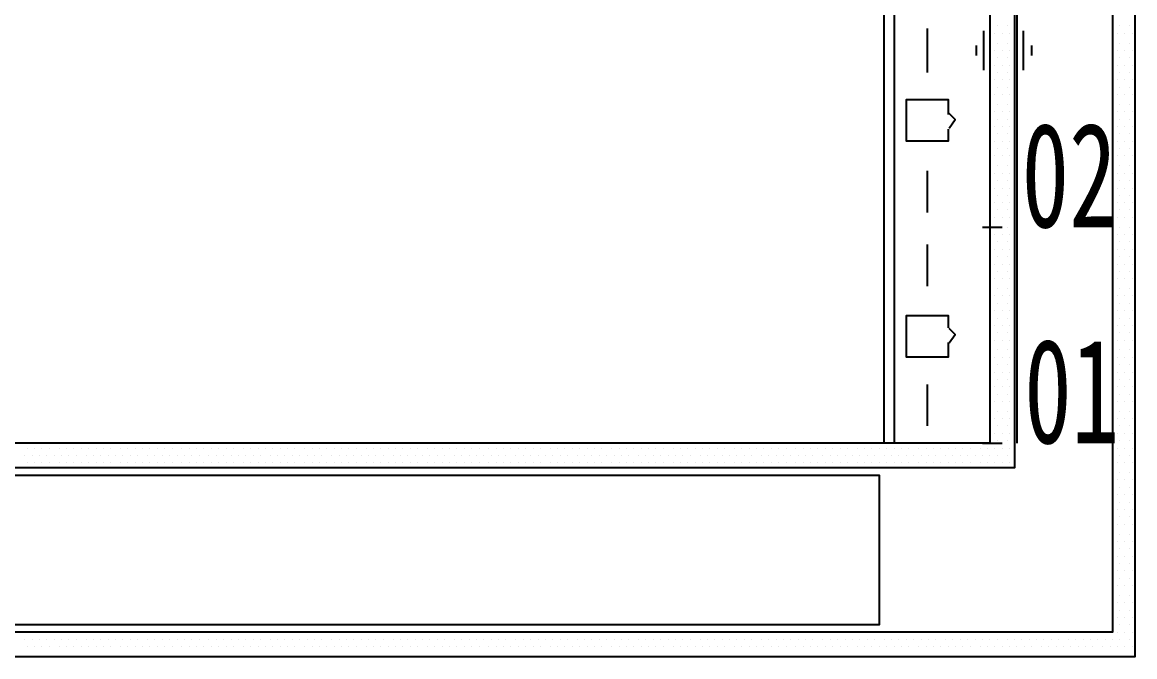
# Model space of a CAD drawing. Header units: metres. Extents: x 17 to 1264, y 17 to 859.
# Drawn here: x 485.7 to 550.9, y 84.2 to 121.5 of the extents above; entities that cross this region are included whole.
import ezdxf

# ---------------------------------------------------------------- set-up
doc = ezdxf.new("R2010")
doc.units = ezdxf.units.M
for name, color, linetype in [('LINES', 7, 'Continuous'), ('POLYLINES', 4, 'Continuous'), ('RECTS', 7, 'Continuous'), ('TEXTS', 3, 'Continuous')]:
    doc.layers.add(name, color=color, linetype=linetype)

msp = doc.modelspace()

# ---------------------------------------------------------------- linework, layer by layer
at = {"layer": 'LINES'}
for p, q in [((536.25, 96.77), (536.25, 692.06)), ((538.77, 121.1), (538.77, 118.51)), ((542.08, 120.96), (542.08, 118.66)), ((542.73, 120.82), (542.73, 120.82)), ((542.87, 121.25), (542.87, 121.25)), ((543.16, 120.82), (543.16, 120.82)), ((543.45, 121.25), (543.45, 121.25)), ((543.59, 120.82), (543.59, 120.82)), ((543.88, 121.25), (543.88, 121.25)), ((544.39, 120.96), (544.39, 118.66)), ((549.64, 121.25), (549.64, 121.25)), ((549.93, 120.82), (549.93, 120.82)), ((550.07, 121.25), (550.07, 121.25)), ((550.36, 120.82), (550.36, 120.82)), ((550.65, 121.25), (550.65, 121.25)), ((550.79, 120.82), (550.79, 120.82)), ((541.65, 120.1), (541.65, 119.52)), ((542.87, 120.24), (542.87, 120.24)), ((543.45, 120.24), (543.45, 120.24)), ((543.88, 120.24), (543.88, 120.24)), ((544.89, 120.1), (544.89, 119.52)), ((549.64, 120.24), (549.64, 120.24)), ((550.07, 120.24), (550.07, 120.24)), ((550.65, 120.24), (550.65, 120.24)), ((542.73, 119.81), (542.73, 119.81)), ((543.16, 119.81), (543.16, 119.81)), ((543.59, 119.81), (543.59, 119.81)), ((549.93, 119.81), (549.93, 119.81)), ((550.36, 119.81), (550.36, 119.81)), ((550.79, 119.81), (550.79, 119.81)), ((542.73, 118.94), (542.73, 118.94)), ((542.87, 119.38), (542.87, 119.38)), ((543.16, 118.94), (543.16, 118.94)), ((543.45, 119.38), (543.45, 119.38)), ((543.59, 118.94), (543.59, 118.94)), ((543.88, 119.38), (543.88, 119.38)), ((549.64, 119.38), (549.64, 119.38)), ((549.93, 118.94), (549.93, 118.94)), ((550.07, 119.38), (550.07, 119.38)), ((550.36, 118.94), (550.36, 118.94)), ((550.65, 119.38), (550.65, 119.38)), ((550.79, 118.94), (550.79, 118.94)), ((542.73, 118.08), (542.73, 118.08)), ((542.87, 118.51), (542.87, 118.51)), ((543.16, 118.08), (543.16, 118.08)), ((543.45, 118.51), (543.45, 118.51)), ((543.59, 118.08), (543.59, 118.08)), ((543.88, 118.51), (543.88, 118.51)), ((549.64, 118.51), (549.64, 118.51)), ((549.93, 118.08), (549.93, 118.08)), ((550.07, 118.51), (550.07, 118.51)), ((550.36, 118.08), (550.36, 118.08)), ((550.65, 118.51), (550.65, 118.51)), ((550.79, 118.08), (550.79, 118.08)), ((542.87, 117.65), (542.87, 117.65)), ((543.45, 117.65), (543.45, 117.65)), ((543.88, 117.65), (543.88, 117.65)), ((549.64, 117.65), (549.64, 117.65)), ((550.07, 117.65), (550.07, 117.65)), ((550.65, 117.65), (550.65, 117.65)), ((542.73, 117.22), (542.73, 117.22)), ((543.16, 117.22), (543.16, 117.22)), ((543.59, 117.22), (543.59, 117.22)), ((549.93, 117.22), (549.93, 117.22)), ((550.36, 117.22), (550.36, 117.22)), ((550.79, 117.22), (550.79, 117.22)), ((542.73, 116.21), (542.73, 116.21)), ((542.87, 116.64), (542.87, 116.64)), ((543.16, 116.21), (543.16, 116.21)), ((543.45, 116.64), (543.45, 116.64)), ((543.59, 116.21), (543.59, 116.21)), ((543.88, 116.64), (543.88, 116.64)), ((549.64, 116.64), (549.64, 116.64)), ((549.93, 116.21), (549.93, 116.21)), ((550.07, 116.64), (550.07, 116.64)), ((550.36, 116.21), (550.36, 116.21)), ((550.65, 116.64), (550.65, 116.64)), ((550.79, 116.21), (550.79, 116.21)), ((542.87, 115.78), (542.87, 115.78)), ((543.45, 115.78), (543.45, 115.78)), ((543.88, 115.78), (543.88, 115.78)), ((549.64, 115.78), (549.64, 115.78)), ((550.07, 115.78), (550.07, 115.78)), ((550.65, 115.78), (550.65, 115.78)), ((542.73, 115.34), (542.73, 115.34)), ((542.87, 114.91), (542.87, 114.91)), ((543.16, 115.34), (543.16, 115.34)), ((543.45, 114.91), (543.45, 114.91)), ((543.59, 115.34), (543.59, 115.34)), ((543.88, 114.91), (543.88, 114.91)), ((549.64, 114.91), (549.64, 114.91)), ((549.93, 115.34), (549.93, 115.34)), ((550.07, 114.91), (550.07, 114.91)), ((550.36, 115.34), (550.36, 115.34)), ((550.65, 114.91), (550.65, 114.91)), ((550.79, 115.34), (550.79, 115.34)), ((542.73, 114.48), (542.73, 114.48)), ((543.16, 114.48), (543.16, 114.48)), ((543.59, 114.48), (543.59, 114.48)), ((549.93, 114.48), (549.93, 114.48)), ((550.36, 114.48), (550.36, 114.48)), ((550.79, 114.48), (550.79, 114.48)), ((542.73, 113.62), (542.73, 113.62)), ((542.87, 114.05), (542.87, 114.05)), ((543.16, 113.62), (543.16, 113.62)), ((543.45, 114.05), (543.45, 114.05)), ((543.59, 113.62), (543.59, 113.62)), ((543.88, 114.05), (543.88, 114.05)), ((549.64, 114.05), (549.64, 114.05)), ((549.93, 113.62), (549.93, 113.62)), ((550.07, 114.05), (550.07, 114.05)), ((550.36, 113.62), (550.36, 113.62)), ((550.65, 114.05), (550.65, 114.05)), ((550.79, 113.62), (550.79, 113.62)), ((542.87, 113.04), (542.87, 113.04)), ((543.45, 113.04), (543.45, 113.04)), ((543.88, 113.04), (543.88, 113.04)), ((549.64, 113.04), (549.64, 113.04)), ((550.07, 113.04), (550.07, 113.04)), ((550.65, 113.04), (550.65, 113.04)), ((538.77, 112.75), (538.77, 110.3)), ((542.73, 112.61), (542.73, 112.61)), ((543.16, 112.61), (543.16, 112.61)), ((543.59, 112.61), (543.59, 112.61)), ((549.93, 112.61), (549.93, 112.61)), ((550.36, 112.61), (550.36, 112.61)), ((550.79, 112.61), (550.79, 112.61)), ((542.73, 111.74), (542.73, 111.74)), ((542.87, 112.18), (542.87, 112.18)), ((543.16, 111.74), (543.16, 111.74)), ((543.45, 112.18), (543.45, 112.18)), ((543.59, 111.74), (543.59, 111.74)), ((543.88, 112.18), (543.88, 112.18)), ((549.64, 112.18), (549.64, 112.18)), ((549.93, 111.74), (549.93, 111.74)), ((550.07, 112.18), (550.07, 112.18)), ((550.36, 111.74), (550.36, 111.74)), ((550.65, 112.18), (550.65, 112.18)), ((550.79, 111.74), (550.79, 111.74)), ((542.87, 111.31), (542.87, 111.31)), ((543.45, 111.31), (543.45, 111.31)), ((543.88, 111.31), (543.88, 111.31)), ((549.64, 111.31), (549.64, 111.31)), ((550.07, 111.31), (550.07, 111.31)), ((550.65, 111.31), (550.65, 111.31)), ((542.73, 110.88), (542.73, 110.88)), ((542.87, 110.45), (542.87, 110.45)), ((543.16, 110.88), (543.16, 110.88)), ((543.45, 110.45), (543.45, 110.45)), ((543.59, 110.88), (543.59, 110.88)), ((543.88, 110.45), (543.88, 110.45)), ((549.64, 110.45), (549.64, 110.45)), ((549.93, 110.88), (549.93, 110.88)), ((550.07, 110.45), (550.07, 110.45)), ((550.36, 110.88), (550.36, 110.88)), ((550.65, 110.45), (550.65, 110.45)), ((550.79, 110.88), (550.79, 110.88)), ((542.73, 110.02), (542.73, 110.02)), ((543.16, 110.02), (543.16, 110.02)), ((543.59, 110.02), (543.59, 110.02)), ((549.93, 110.02), (549.93, 110.02)), ((550.36, 110.02), (550.36, 110.02)), ((550.79, 110.02), (550.79, 110.02)), ((542.01, 109.44), (543.16, 109.44)), ((542.73, 109.01), (542.73, 109.01)), ((542.87, 109.44), (542.87, 109.44)), ((543.16, 109.01), (543.16, 109.01)), ((543.45, 109.44), (543.45, 109.44)), ((543.59, 109.01), (543.59, 109.01)), ((543.88, 109.44), (543.88, 109.44)), ((549.64, 109.44), (549.64, 109.44)), ((549.93, 109.01), (549.93, 109.01)), ((550.07, 109.44), (550.07, 109.44)), ((550.36, 109.01), (550.36, 109.01)), ((550.65, 109.44), (550.65, 109.44)), ((550.79, 109.01), (550.79, 109.01)), ((538.77, 108.43), (538.77, 105.98)), ((542.87, 108.58), (542.87, 108.58)), ((543.45, 108.58), (543.45, 108.58)), ((543.88, 108.58), (543.88, 108.58)), ((549.64, 108.58), (549.64, 108.58)), ((550.07, 108.58), (550.07, 108.58)), ((550.65, 108.58), (550.65, 108.58)), ((542.73, 108.14), (542.73, 108.14)), ((542.87, 107.71), (542.87, 107.71)), ((543.16, 108.14), (543.16, 108.14)), ((543.45, 107.71), (543.45, 107.71)), ((543.59, 108.14), (543.59, 108.14)), ((543.88, 107.71), (543.88, 107.71)), ((549.64, 107.71), (549.64, 107.71)), ((549.93, 108.14), (549.93, 108.14)), ((550.07, 107.71), (550.07, 107.71)), ((550.36, 108.14), (550.36, 108.14)), ((550.65, 107.71), (550.65, 107.71)), ((550.79, 108.14), (550.79, 108.14)), ((542.73, 107.28), (542.73, 107.28)), ((543.16, 107.28), (543.16, 107.28)), ((543.59, 107.28), (543.59, 107.28)), ((549.93, 107.28), (549.93, 107.28)), ((550.36, 107.28), (550.36, 107.28)), ((550.79, 107.28), (550.79, 107.28)), ((542.73, 106.42), (542.73, 106.42)), ((542.87, 106.85), (542.87, 106.85)), ((543.16, 106.42), (543.16, 106.42)), ((543.45, 106.85), (543.45, 106.85)), ((543.59, 106.42), (543.59, 106.42)), ((543.88, 106.85), (543.88, 106.85)), ((549.64, 106.85), (549.64, 106.85)), ((549.93, 106.42), (549.93, 106.42)), ((550.07, 106.85), (550.07, 106.85)), ((550.36, 106.42), (550.36, 106.42)), ((550.65, 106.85), (550.65, 106.85)), ((550.79, 106.42), (550.79, 106.42)), ((542.87, 105.84), (542.87, 105.84)), ((543.45, 105.84), (543.45, 105.84)), ((543.88, 105.84), (543.88, 105.84)), ((549.64, 105.84), (549.64, 105.84)), ((550.07, 105.84), (550.07, 105.84)), ((550.65, 105.84), (550.65, 105.84)), ((542.73, 105.41), (542.73, 105.41)), ((543.16, 105.41), (543.16, 105.41)), ((543.59, 105.41), (543.59, 105.41)), ((549.93, 105.41), (549.93, 105.41)), ((550.36, 105.41), (550.36, 105.41)), ((550.79, 105.41), (550.79, 105.41)), ((542.73, 104.54), (542.73, 104.54)), ((542.87, 104.98), (542.87, 104.98)), ((543.16, 104.54), (543.16, 104.54)), ((543.45, 104.98), (543.45, 104.98)), ((543.59, 104.54), (543.59, 104.54)), ((543.88, 104.98), (543.88, 104.98)), ((549.64, 104.98), (549.64, 104.98)), ((549.93, 104.54), (549.93, 104.54)), ((550.07, 104.98), (550.07, 104.98)), ((550.36, 104.54), (550.36, 104.54)), ((550.65, 104.98), (550.65, 104.98)), ((550.79, 104.54), (550.79, 104.54)), ((542.87, 104.11), (542.87, 104.11)), ((543.45, 104.11), (543.45, 104.11)), ((543.88, 104.11), (543.88, 104.11)), ((549.64, 104.11), (549.64, 104.11)), ((550.07, 104.11), (550.07, 104.11)), ((550.65, 104.11), (550.65, 104.11)), ((542.73, 103.68), (542.73, 103.68)), ((542.87, 103.25), (542.87, 103.25)), ((543.16, 103.68), (543.16, 103.68)), ((543.45, 103.25), (543.45, 103.25)), ((543.59, 103.68), (543.59, 103.68)), ((543.88, 103.25), (543.88, 103.25)), ((549.64, 103.25), (549.64, 103.25)), ((549.93, 103.68), (549.93, 103.68)), ((550.07, 103.25), (550.07, 103.25)), ((550.36, 103.68), (550.36, 103.68)), ((550.65, 103.25), (550.65, 103.25)), ((550.79, 103.68), (550.79, 103.68)), ((542.73, 102.82), (542.73, 102.82)), ((543.16, 102.82), (543.16, 102.82)), ((543.59, 102.82), (543.59, 102.82)), ((549.93, 102.82), (549.93, 102.82)), ((550.36, 102.82), (550.36, 102.82)), ((550.79, 102.82), (550.79, 102.82)), ((542.73, 101.81), (542.73, 101.81)), ((542.87, 102.24), (542.87, 102.24)), ((543.16, 101.81), (543.16, 101.81)), ((543.45, 102.24), (543.45, 102.24)), ((543.59, 101.81), (543.59, 101.81)), ((543.88, 102.24), (543.88, 102.24)), ((549.64, 102.24), (549.64, 102.24)), ((549.93, 101.81), (549.93, 101.81)), ((550.07, 102.24), (550.07, 102.24)), ((550.36, 101.81), (550.36, 101.81)), ((550.65, 102.24), (550.65, 102.24)), ((550.79, 101.81), (550.79, 101.81)), ((542.87, 101.38), (542.87, 101.38)), ((543.45, 101.38), (543.45, 101.38)), ((543.88, 101.38), (543.88, 101.38)), ((549.64, 101.38), (549.64, 101.38)), ((550.07, 101.38), (550.07, 101.38)), ((550.65, 101.38), (550.65, 101.38)), ((542.73, 100.94), (542.73, 100.94)), ((542.87, 100.51), (542.87, 100.51)), ((543.16, 100.94), (543.16, 100.94)), ((543.45, 100.51), (543.45, 100.51)), ((543.59, 100.94), (543.59, 100.94)), ((543.88, 100.51), (543.88, 100.51)), ((549.64, 100.51), (549.64, 100.51)), ((549.93, 100.94), (549.93, 100.94)), ((550.07, 100.51), (550.07, 100.51)), ((550.36, 100.94), (550.36, 100.94)), ((550.65, 100.51), (550.65, 100.51)), ((550.79, 100.94), (550.79, 100.94)), ((538.77, 100.22), (538.77, 97.78)), ((542.73, 100.08), (542.73, 100.08)), ((543.16, 100.08), (543.16, 100.08)), ((543.59, 100.08), (543.59, 100.08)), ((549.93, 100.08), (549.93, 100.08)), ((550.36, 100.08), (550.36, 100.08)), ((550.79, 100.08), (550.79, 100.08)), ((542.73, 99.22), (542.73, 99.22)), ((542.87, 99.65), (542.87, 99.65)), ((543.16, 99.22), (543.16, 99.22)), ((543.45, 99.65), (543.45, 99.65)), ((543.59, 99.22), (543.59, 99.22)), ((543.88, 99.65), (543.88, 99.65)), ((549.64, 99.65), (549.64, 99.65)), ((549.93, 99.22), (549.93, 99.22)), ((550.07, 99.65), (550.07, 99.65)), ((550.36, 99.22), (550.36, 99.22)), ((550.65, 99.65), (550.65, 99.65)), ((550.79, 99.22), (550.79, 99.22)), ((542.87, 98.64), (542.87, 98.64)), ((543.45, 98.64), (543.45, 98.64)), ((543.88, 98.64), (543.88, 98.64)), ((549.64, 98.64), (549.64, 98.64)), ((550.07, 98.64), (550.07, 98.64)), ((550.65, 98.64), (550.65, 98.64)), ((542.73, 98.21), (542.73, 98.21)), ((543.16, 98.21), (543.16, 98.21)), ((543.59, 98.21), (543.59, 98.21)), ((549.93, 98.21), (549.93, 98.21)), ((550.36, 98.21), (550.36, 98.21)), ((550.79, 98.21), (550.79, 98.21)), ((542.73, 97.34), (542.73, 97.34)), ((542.87, 97.78), (542.87, 97.78)), ((543.16, 97.34), (543.16, 97.34)), ((543.45, 97.78), (543.45, 97.78)), ((543.59, 97.34), (543.59, 97.34)), ((543.88, 97.78), (543.88, 97.78)), ((549.64, 97.78), (549.64, 97.78)), ((549.93, 97.34), (549.93, 97.34)), ((550.07, 97.78), (550.07, 97.78)), ((550.36, 97.34), (550.36, 97.34)), ((550.65, 97.78), (550.65, 97.78)), ((550.79, 97.34), (550.79, 97.34)), ((542.01, 96.77), (543.16, 96.77)), ((542.87, 96.91), (542.87, 96.91)), ((543.45, 96.91), (543.45, 96.91)), ((543.88, 96.91), (543.88, 96.91)), ((549.64, 96.91), (549.64, 96.91)), ((550.07, 96.91), (550.07, 96.91)), ((550.65, 96.91), (550.65, 96.91)), ((485.85, 96.05), (485.85, 96.05)), ((485.99, 96.48), (485.99, 96.48)), ((486.28, 96.05), (486.28, 96.05)), ((486.43, 96.48), (486.43, 96.48)), ((486.71, 96.05), (486.71, 96.05)), ((486.86, 96.48), (486.86, 96.48)), ((487.15, 96.05), (487.15, 96.05)), ((487.29, 96.48), (487.29, 96.48)), ((487.58, 96.05), (487.58, 96.05)), ((487.87, 96.48), (487.87, 96.48)), ((488.01, 96.05), (488.01, 96.05)), ((488.3, 96.48), (488.3, 96.48)), ((488.44, 96.05), (488.44, 96.05)), ((488.73, 96.48), (488.73, 96.48)), ((488.87, 96.05), (488.87, 96.05)), ((489.16, 96.48), (489.16, 96.48)), ((489.45, 96.05), (489.45, 96.05)), ((489.59, 96.48), (489.59, 96.48)), ((489.88, 96.05), (489.88, 96.05)), ((490.03, 96.48), (490.03, 96.48)), ((490.31, 96.05), (490.31, 96.05)), ((490.46, 96.48), (490.46, 96.48)), ((490.75, 96.05), (490.75, 96.05)), ((490.89, 96.48), (490.89, 96.48)), ((491.18, 96.05), (491.18, 96.05)), ((491.47, 96.48), (491.47, 96.48)), ((491.61, 96.05), (491.61, 96.05)), ((491.9, 96.48), (491.9, 96.48)), ((492.04, 96.05), (492.04, 96.05)), ((492.33, 96.48), (492.33, 96.48)), ((492.47, 96.05), (492.47, 96.05)), ((492.76, 96.48), (492.76, 96.48)), ((493.05, 96.05), (493.05, 96.05)), ((493.19, 96.48), (493.19, 96.48)), ((493.48, 96.05), (493.48, 96.05)), ((493.63, 96.48), (493.63, 96.48)), ((493.91, 96.05), (493.91, 96.05)), ((494.06, 96.48), (494.06, 96.48)), ((494.35, 96.05), (494.35, 96.05)), ((494.49, 96.48), (494.49, 96.48)), ((494.78, 96.05), (494.78, 96.05)), ((495.07, 96.48), (495.07, 96.48)), ((495.21, 96.05), (495.21, 96.05)), ((495.5, 96.48), (495.5, 96.48)), ((495.64, 96.05), (495.64, 96.05)), ((495.93, 96.48), (495.93, 96.48)), ((496.07, 96.05), (496.07, 96.05)), ((496.36, 96.48), (496.36, 96.48)), ((496.65, 96.05), (496.65, 96.05)), ((496.79, 96.48), (496.79, 96.48)), ((497.08, 96.05), (497.08, 96.05)), ((497.23, 96.48), (497.23, 96.48)), ((497.51, 96.05), (497.51, 96.05)), ((497.66, 96.48), (497.66, 96.48)), ((497.95, 96.05), (497.95, 96.05)), ((498.09, 96.48), (498.09, 96.48)), ((498.38, 96.05), (498.38, 96.05)), ((498.67, 96.48), (498.67, 96.48)), ((498.81, 96.05), (498.81, 96.05)), ((499.1, 96.48), (499.1, 96.48)), ((499.24, 96.05), (499.24, 96.05)), ((499.53, 96.48), (499.53, 96.48)), ((499.67, 96.05), (499.67, 96.05)), ((499.96, 96.48), (499.96, 96.48)), ((500.25, 96.05), (500.25, 96.05)), ((500.39, 96.48), (500.39, 96.48)), ((500.68, 96.05), (500.68, 96.05)), ((500.83, 96.48), (500.83, 96.48)), ((501.11, 96.05), (501.11, 96.05)), ((501.26, 96.48), (501.26, 96.48)), ((501.55, 96.05), (501.55, 96.05)), ((501.69, 96.48), (501.69, 96.48)), ((501.98, 96.05), (501.98, 96.05)), ((502.27, 96.48), (502.27, 96.48)), ((502.41, 96.05), (502.41, 96.05)), ((502.7, 96.48), (502.7, 96.48)), ((502.84, 96.05), (502.84, 96.05)), ((503.13, 96.48), (503.13, 96.48)), ((503.27, 96.05), (503.27, 96.05)), ((503.56, 96.48), (503.56, 96.48)), ((503.85, 96.05), (503.85, 96.05)), ((503.99, 96.48), (503.99, 96.48)), ((504.28, 96.05), (504.28, 96.05)), ((504.43, 96.48), (504.43, 96.48)), ((504.71, 96.05), (504.71, 96.05)), ((504.86, 96.48), (504.86, 96.48)), ((505.15, 96.05), (505.15, 96.05)), ((505.29, 96.48), (505.29, 96.48)), ((505.58, 96.05), (505.58, 96.05)), ((505.87, 96.48), (505.87, 96.48)), ((506.01, 96.05), (506.01, 96.05)), ((506.3, 96.48), (506.3, 96.48)), ((506.44, 96.05), (506.44, 96.05)), ((506.73, 96.48), (506.73, 96.48)), ((506.87, 96.05), (506.87, 96.05)), ((507.16, 96.48), (507.16, 96.48)), ((507.45, 96.05), (507.45, 96.05)), ((507.59, 96.48), (507.59, 96.48)), ((507.88, 96.05), (507.88, 96.05)), ((508.03, 96.48), (508.03, 96.48)), ((508.31, 96.05), (508.31, 96.05)), ((508.46, 96.48), (508.46, 96.48)), ((508.75, 96.05), (508.75, 96.05)), ((508.89, 96.48), (508.89, 96.48)), ((509.18, 96.05), (509.18, 96.05)), ((509.47, 96.48), (509.47, 96.48)), ((509.61, 96.05), (509.61, 96.05)), ((509.9, 96.48), (509.9, 96.48)), ((510.04, 96.05), (510.04, 96.05)), ((510.33, 96.48), (510.33, 96.48)), ((510.47, 96.05), (510.47, 96.05)), ((510.76, 96.48), (510.76, 96.48)), ((511.05, 96.05), (511.05, 96.05)), ((511.19, 96.48), (511.19, 96.48)), ((511.48, 96.05), (511.48, 96.05)), ((511.63, 96.48), (511.63, 96.48)), ((511.91, 96.05), (511.91, 96.05)), ((512.06, 96.48), (512.06, 96.48)), ((512.35, 96.05), (512.35, 96.05)), ((512.49, 96.48), (512.49, 96.48)), ((512.78, 96.05), (512.78, 96.05)), ((513.07, 96.48), (513.07, 96.48)), ((513.21, 96.05), (513.21, 96.05)), ((513.5, 96.48), (513.5, 96.48)), ((513.64, 96.05), (513.64, 96.05)), ((513.93, 96.48), (513.93, 96.48)), ((514.07, 96.05), (514.07, 96.05)), ((514.36, 96.48), (514.36, 96.48)), ((514.65, 96.05), (514.65, 96.05)), ((514.79, 96.48), (514.79, 96.48)), ((515.08, 96.05), (515.08, 96.05)), ((515.23, 96.48), (515.23, 96.48)), ((515.51, 96.05), (515.51, 96.05)), ((515.66, 96.48), (515.66, 96.48)), ((515.95, 96.05), (515.95, 96.05)), ((516.09, 96.48), (516.09, 96.48)), ((516.38, 96.05), (516.38, 96.05)), ((516.67, 96.48), (516.67, 96.48)), ((516.81, 96.05), (516.81, 96.05)), ((517.1, 96.48), (517.1, 96.48)), ((517.24, 96.05), (517.24, 96.05)), ((517.53, 96.48), (517.53, 96.48)), ((517.67, 96.05), (517.67, 96.05)), ((517.96, 96.48), (517.96, 96.48)), ((518.25, 96.05), (518.25, 96.05)), ((518.39, 96.48), (518.39, 96.48)), ((518.68, 96.05), (518.68, 96.05)), ((518.83, 96.48), (518.83, 96.48)), ((519.11, 96.05), (519.11, 96.05)), ((519.26, 96.48), (519.26, 96.48)), ((519.55, 96.05), (519.55, 96.05)), ((519.69, 96.48), (519.69, 96.48)), ((519.98, 96.05), (519.98, 96.05)), ((520.27, 96.48), (520.27, 96.48)), ((520.41, 96.05), (520.41, 96.05)), ((520.7, 96.48), (520.7, 96.48)), ((520.84, 96.05), (520.84, 96.05)), ((521.13, 96.48), (521.13, 96.48)), ((521.27, 96.05), (521.27, 96.05)), ((521.56, 96.48), (521.56, 96.48)), ((521.85, 96.05), (521.85, 96.05)), ((521.99, 96.48), (521.99, 96.48)), ((522.28, 96.05), (522.28, 96.05)), ((522.43, 96.48), (522.43, 96.48)), ((522.71, 96.05), (522.71, 96.05)), ((522.86, 96.48), (522.86, 96.48)), ((523.15, 96.05), (523.15, 96.05)), ((523.29, 96.48), (523.29, 96.48)), ((523.58, 96.05), (523.58, 96.05)), ((523.87, 96.48), (523.87, 96.48)), ((524.01, 96.05), (524.01, 96.05)), ((524.3, 96.48), (524.3, 96.48)), ((524.44, 96.05), (524.44, 96.05)), ((524.73, 96.48), (524.73, 96.48)), ((524.87, 96.05), (524.87, 96.05)), ((525.16, 96.48), (525.16, 96.48)), ((525.45, 96.05), (525.45, 96.05)), ((525.59, 96.48), (525.59, 96.48)), ((525.88, 96.05), (525.88, 96.05)), ((526.03, 96.48), (526.03, 96.48)), ((526.31, 96.05), (526.31, 96.05)), ((526.46, 96.48), (526.46, 96.48)), ((526.75, 96.05), (526.75, 96.05)), ((526.89, 96.48), (526.89, 96.48)), ((527.18, 96.05), (527.18, 96.05)), ((527.47, 96.48), (527.47, 96.48)), ((527.61, 96.05), (527.61, 96.05)), ((527.9, 96.48), (527.9, 96.48)), ((528.04, 96.05), (528.04, 96.05)), ((528.33, 96.48), (528.33, 96.48)), ((528.47, 96.05), (528.47, 96.05)), ((528.76, 96.48), (528.76, 96.48)), ((529.05, 96.05), (529.05, 96.05)), ((529.19, 96.48), (529.19, 96.48)), ((529.48, 96.05), (529.48, 96.05)), ((529.63, 96.48), (529.63, 96.48)), ((529.91, 96.05), (529.91, 96.05)), ((530.06, 96.48), (530.06, 96.48)), ((530.35, 96.05), (530.35, 96.05)), ((530.49, 96.48), (530.49, 96.48)), ((530.78, 96.05), (530.78, 96.05)), ((531.07, 96.48), (531.07, 96.48)), ((531.21, 96.05), (531.21, 96.05)), ((531.5, 96.48), (531.5, 96.48)), ((531.64, 96.05), (531.64, 96.05)), ((531.93, 96.48), (531.93, 96.48)), ((532.07, 96.05), (532.07, 96.05)), ((532.36, 96.48), (532.36, 96.48)), ((532.65, 96.05), (532.65, 96.05)), ((532.79, 96.48), (532.79, 96.48)), ((533.08, 96.05), (533.08, 96.05)), ((533.23, 96.48), (533.23, 96.48)), ((533.51, 96.05), (533.51, 96.05)), ((533.66, 96.48), (533.66, 96.48)), ((533.95, 96.05), (533.95, 96.05)), ((534.09, 96.48), (534.09, 96.48)), ((534.38, 96.05), (534.38, 96.05)), ((534.67, 96.48), (534.67, 96.48)), ((534.81, 96.05), (534.81, 96.05)), ((535.1, 96.48), (535.1, 96.48)), ((535.24, 96.05), (535.24, 96.05)), ((535.53, 96.48), (535.53, 96.48)), ((535.67, 96.05), (535.67, 96.05)), ((535.96, 96.48), (535.96, 96.48)), ((536.25, 96.05), (536.25, 96.05)), ((536.39, 96.48), (536.39, 96.48)), ((536.68, 96.05), (536.68, 96.05)), ((536.83, 96.48), (536.83, 96.48)), ((537.11, 96.05), (537.11, 96.05)), ((537.26, 96.48), (537.26, 96.48)), ((537.55, 96.05), (537.55, 96.05)), ((537.69, 96.48), (537.69, 96.48)), ((537.98, 96.05), (537.98, 96.05)), ((538.27, 96.48), (538.27, 96.48)), ((538.41, 96.05), (538.41, 96.05)), ((538.7, 96.48), (538.7, 96.48)), ((538.84, 96.05), (538.84, 96.05)), ((539.13, 96.48), (539.13, 96.48)), ((539.27, 96.05), (539.27, 96.05)), ((539.56, 96.48), (539.56, 96.48)), ((539.85, 96.05), (539.85, 96.05)), ((539.99, 96.48), (539.99, 96.48)), ((540.28, 96.05), (540.28, 96.05)), ((540.43, 96.48), (540.43, 96.48)), ((540.71, 96.05), (540.71, 96.05)), ((540.86, 96.48), (540.86, 96.48)), ((541.15, 96.05), (541.15, 96.05)), ((541.29, 96.48), (541.29, 96.48)), ((541.58, 96.05), (541.58, 96.05)), ((541.87, 96.48), (541.87, 96.48)), ((542.01, 96.05), (542.01, 96.05)), ((542.3, 96.48), (542.3, 96.48)), ((542.44, 96.05), (542.44, 96.05)), ((542.73, 96.48), (542.73, 96.48)), ((542.87, 96.05), (542.87, 96.05)), ((543.16, 96.48), (543.16, 96.48)), ((543.45, 96.05), (543.45, 96.05)), ((543.59, 96.48), (543.59, 96.48)), ((543.88, 96.05), (543.88, 96.05)), ((549.64, 96.05), (549.64, 96.05)), ((549.93, 96.48), (549.93, 96.48)), ((550.07, 96.05), (550.07, 96.05)), ((550.36, 96.48), (550.36, 96.48)), ((550.65, 96.05), (550.65, 96.05)), ((550.79, 96.48), (550.79, 96.48)), ((485.99, 95.62), (485.99, 95.62)), ((486.43, 95.62), (486.43, 95.62)), ((486.86, 95.62), (486.86, 95.62)), ((487.29, 95.62), (487.29, 95.62)), ((487.87, 95.62), (487.87, 95.62)), ((488.3, 95.62), (488.3, 95.62)), ((488.73, 95.62), (488.73, 95.62)), ((489.16, 95.62), (489.16, 95.62)), ((489.59, 95.62), (489.59, 95.62)), ((490.03, 95.62), (490.03, 95.62)), ((490.46, 95.62), (490.46, 95.62)), ((490.89, 95.62), (490.89, 95.62)), ((491.47, 95.62), (491.47, 95.62)), ((491.9, 95.62), (491.9, 95.62)), ((492.33, 95.62), (492.33, 95.62)), ((492.76, 95.62), (492.76, 95.62)), ((493.19, 95.62), (493.19, 95.62)), ((493.63, 95.62), (493.63, 95.62)), ((494.06, 95.62), (494.06, 95.62)), ((494.49, 95.62), (494.49, 95.62)), ((495.07, 95.62), (495.07, 95.62)), ((495.5, 95.62), (495.5, 95.62)), ((495.93, 95.62), (495.93, 95.62)), ((496.36, 95.62), (496.36, 95.62)), ((496.79, 95.62), (496.79, 95.62)), ((497.23, 95.62), (497.23, 95.62)), ((497.66, 95.62), (497.66, 95.62)), ((498.09, 95.62), (498.09, 95.62)), ((498.67, 95.62), (498.67, 95.62)), ((499.1, 95.62), (499.1, 95.62)), ((499.53, 95.62), (499.53, 95.62)), ((499.96, 95.62), (499.96, 95.62)), ((500.39, 95.62), (500.39, 95.62)), ((500.83, 95.62), (500.83, 95.62)), ((501.26, 95.62), (501.26, 95.62)), ((501.69, 95.62), (501.69, 95.62)), ((502.27, 95.62), (502.27, 95.62)), ((502.7, 95.62), (502.7, 95.62)), ((503.13, 95.62), (503.13, 95.62)), ((503.56, 95.62), (503.56, 95.62)), ((503.99, 95.62), (503.99, 95.62)), ((504.43, 95.62), (504.43, 95.62)), ((504.86, 95.62), (504.86, 95.62)), ((505.29, 95.62), (505.29, 95.62)), ((505.87, 95.62), (505.87, 95.62)), ((506.3, 95.62), (506.3, 95.62)), ((506.73, 95.62), (506.73, 95.62)), ((507.16, 95.62), (507.16, 95.62)), ((507.59, 95.62), (507.59, 95.62)), ((508.03, 95.62), (508.03, 95.62)), ((508.46, 95.62), (508.46, 95.62)), ((508.89, 95.62), (508.89, 95.62)), ((509.47, 95.62), (509.47, 95.62)), ((509.9, 95.62), (509.9, 95.62)), ((510.33, 95.62), (510.33, 95.62)), ((510.76, 95.62), (510.76, 95.62)), ((511.19, 95.62), (511.19, 95.62)), ((511.63, 95.62), (511.63, 95.62)), ((512.06, 95.62), (512.06, 95.62)), ((512.49, 95.62), (512.49, 95.62)), ((513.07, 95.62), (513.07, 95.62)), ((513.5, 95.62), (513.5, 95.62)), ((513.93, 95.62), (513.93, 95.62)), ((514.36, 95.62), (514.36, 95.62)), ((514.79, 95.62), (514.79, 95.62)), ((515.23, 95.62), (515.23, 95.62)), ((515.66, 95.62), (515.66, 95.62)), ((516.09, 95.62), (516.09, 95.62)), ((516.67, 95.62), (516.67, 95.62)), ((517.1, 95.62), (517.1, 95.62)), ((517.53, 95.62), (517.53, 95.62)), ((517.96, 95.62), (517.96, 95.62)), ((518.39, 95.62), (518.39, 95.62)), ((518.83, 95.62), (518.83, 95.62)), ((519.26, 95.62), (519.26, 95.62)), ((519.69, 95.62), (519.69, 95.62)), ((520.27, 95.62), (520.27, 95.62)), ((520.7, 95.62), (520.7, 95.62)), ((521.13, 95.62), (521.13, 95.62)), ((521.56, 95.62), (521.56, 95.62)), ((521.99, 95.62), (521.99, 95.62)), ((522.43, 95.62), (522.43, 95.62)), ((522.86, 95.62), (522.86, 95.62)), ((523.29, 95.62), (523.29, 95.62)), ((523.87, 95.62), (523.87, 95.62)), ((524.3, 95.62), (524.3, 95.62)), ((524.73, 95.62), (524.73, 95.62)), ((525.16, 95.62), (525.16, 95.62)), ((525.59, 95.62), (525.59, 95.62)), ((526.03, 95.62), (526.03, 95.62)), ((526.46, 95.62), (526.46, 95.62)), ((526.89, 95.62), (526.89, 95.62)), ((527.47, 95.62), (527.47, 95.62)), ((527.9, 95.62), (527.9, 95.62)), ((528.33, 95.62), (528.33, 95.62)), ((528.76, 95.62), (528.76, 95.62)), ((529.19, 95.62), (529.19, 95.62)), ((529.63, 95.62), (529.63, 95.62)), ((530.06, 95.62), (530.06, 95.62)), ((530.49, 95.62), (530.49, 95.62)), ((531.07, 95.62), (531.07, 95.62)), ((531.5, 95.62), (531.5, 95.62)), ((531.93, 95.62), (531.93, 95.62)), ((532.36, 95.62), (532.36, 95.62)), ((532.79, 95.62), (532.79, 95.62)), ((533.23, 95.62), (533.23, 95.62)), ((533.66, 95.62), (533.66, 95.62)), ((534.09, 95.62), (534.09, 95.62)), ((534.67, 95.62), (534.67, 95.62)), ((535.1, 95.62), (535.1, 95.62)), ((535.53, 95.62), (535.53, 95.62)), ((535.96, 95.62), (535.96, 95.62)), ((536.39, 95.62), (536.39, 95.62)), ((536.83, 95.62), (536.83, 95.62)), ((537.26, 95.62), (537.26, 95.62)), ((537.69, 95.62), (537.69, 95.62)), ((538.27, 95.62), (538.27, 95.62)), ((538.7, 95.62), (538.7, 95.62)), ((539.13, 95.62), (539.13, 95.62)), ((539.56, 95.62), (539.56, 95.62)), ((539.99, 95.62), (539.99, 95.62)), ((540.43, 95.62), (540.43, 95.62)), ((540.86, 95.62), (540.86, 95.62)), ((541.29, 95.62), (541.29, 95.62)), ((541.87, 95.62), (541.87, 95.62)), ((542.3, 95.62), (542.3, 95.62)), ((542.73, 95.62), (542.73, 95.62)), ((543.16, 95.62), (543.16, 95.62)), ((543.59, 95.62), (543.59, 95.62)), ((549.93, 95.62), (549.93, 95.62)), ((550.36, 95.62), (550.36, 95.62)), ((550.79, 95.62), (550.79, 95.62)), ((549.64, 95.04), (549.64, 95.04)), ((549.93, 94.61), (549.93, 94.61)), ((550.07, 95.04), (550.07, 95.04)), ((550.36, 94.61), (550.36, 94.61)), ((550.65, 95.04), (550.65, 95.04)), ((550.79, 94.61), (550.79, 94.61)), ((549.64, 94.18), (549.64, 94.18)), ((550.07, 94.18), (550.07, 94.18)), ((550.65, 94.18), (550.65, 94.18)), ((549.64, 93.31), (549.64, 93.31)), ((549.93, 93.74), (549.93, 93.74)), ((550.07, 93.31), (550.07, 93.31)), ((550.36, 93.74), (550.36, 93.74)), ((550.65, 93.31), (550.65, 93.31)), ((550.79, 93.74), (550.79, 93.74)), ((549.93, 92.88), (549.93, 92.88)), ((550.36, 92.88), (550.36, 92.88)), ((550.79, 92.88), (550.79, 92.88)), ((549.64, 92.45), (549.64, 92.45)), ((549.93, 92.02), (549.93, 92.02)), ((550.07, 92.45), (550.07, 92.45)), ((550.36, 92.02), (550.36, 92.02)), ((550.65, 92.45), (550.65, 92.45)), ((550.79, 92.02), (550.79, 92.02)), ((549.64, 91.44), (549.64, 91.44)), ((550.07, 91.44), (550.07, 91.44)), ((550.65, 91.44), (550.65, 91.44)), ((549.93, 91.01), (549.93, 91.01)), ((550.36, 91.01), (550.36, 91.01)), ((550.79, 91.01), (550.79, 91.01)), ((549.64, 90.58), (549.64, 90.58)), ((549.93, 90.14), (549.93, 90.14)), ((550.07, 90.58), (550.07, 90.58)), ((550.36, 90.14), (550.36, 90.14)), ((550.65, 90.58), (550.65, 90.58)), ((550.79, 90.14), (550.79, 90.14)), ((549.64, 89.71), (549.64, 89.71)), ((550.07, 89.71), (550.07, 89.71)), ((550.65, 89.71), (550.65, 89.71)), ((549.64, 88.85), (549.64, 88.85)), ((549.93, 89.28), (549.93, 89.28)), ((550.07, 88.85), (550.07, 88.85)), ((550.36, 89.28), (550.36, 89.28)), ((550.65, 88.85), (550.65, 88.85)), ((550.79, 89.28), (550.79, 89.28)), ((549.93, 88.42), (549.93, 88.42)), ((550.36, 88.42), (550.36, 88.42)), ((550.79, 88.42), (550.79, 88.42)), ((549.64, 87.84), (549.64, 87.84)), ((550.07, 87.84), (550.07, 87.84)), ((550.65, 87.84), (550.65, 87.84)), ((549.64, 86.98), (549.64, 86.98)), ((549.93, 87.41), (549.93, 87.41)), ((550.07, 86.98), (550.07, 86.98)), ((550.36, 87.41), (550.36, 87.41)), ((550.65, 86.98), (550.65, 86.98)), ((550.79, 87.41), (550.79, 87.41)), ((549.93, 86.54), (549.93, 86.54)), ((550.36, 86.54), (550.36, 86.54)), ((550.79, 86.54), (550.79, 86.54)), ((485.99, 85.68), (485.99, 85.68)), ((486.43, 85.68), (486.43, 85.68)), ((486.86, 85.68), (486.86, 85.68)), ((487.29, 85.68), (487.29, 85.68)), ((487.87, 85.68), (487.87, 85.68)), ((488.3, 85.68), (488.3, 85.68)), ((488.73, 85.68), (488.73, 85.68)), ((489.16, 85.68), (489.16, 85.68)), ((489.59, 85.68), (489.59, 85.68)), ((490.03, 85.68), (490.03, 85.68)), ((490.46, 85.68), (490.46, 85.68)), ((490.89, 85.68), (490.89, 85.68)), ((491.47, 85.68), (491.47, 85.68)), ((491.9, 85.68), (491.9, 85.68)), ((492.33, 85.68), (492.33, 85.68)), ((492.76, 85.68), (492.76, 85.68)), ((493.19, 85.68), (493.19, 85.68)), ((493.63, 85.68), (493.63, 85.68)), ((494.06, 85.68), (494.06, 85.68)), ((494.49, 85.68), (494.49, 85.68)), ((495.07, 85.68), (495.07, 85.68)), ((495.5, 85.68), (495.5, 85.68)), ((495.93, 85.68), (495.93, 85.68)), ((496.36, 85.68), (496.36, 85.68)), ((496.79, 85.68), (496.79, 85.68)), ((497.23, 85.68), (497.23, 85.68)), ((497.66, 85.68), (497.66, 85.68)), ((498.09, 85.68), (498.09, 85.68)), ((498.67, 85.68), (498.67, 85.68)), ((499.1, 85.68), (499.1, 85.68)), ((499.53, 85.68), (499.53, 85.68)), ((499.96, 85.68), (499.96, 85.68)), ((500.39, 85.68), (500.39, 85.68)), ((500.83, 85.68), (500.83, 85.68)), ((501.26, 85.68), (501.26, 85.68)), ((501.69, 85.68), (501.69, 85.68)), ((502.27, 85.68), (502.27, 85.68)), ((502.7, 85.68), (502.7, 85.68)), ((503.13, 85.68), (503.13, 85.68)), ((503.56, 85.68), (503.56, 85.68)), ((503.99, 85.68), (503.99, 85.68)), ((504.43, 85.68), (504.43, 85.68)), ((504.86, 85.68), (504.86, 85.68)), ((505.29, 85.68), (505.29, 85.68)), ((505.87, 85.68), (505.87, 85.68)), ((506.3, 85.68), (506.3, 85.68)), ((506.73, 85.68), (506.73, 85.68)), ((507.16, 85.68), (507.16, 85.68)), ((507.59, 85.68), (507.59, 85.68)), ((508.03, 85.68), (508.03, 85.68)), ((508.46, 85.68), (508.46, 85.68)), ((508.89, 85.68), (508.89, 85.68)), ((509.47, 85.68), (509.47, 85.68)), ((509.9, 85.68), (509.9, 85.68)), ((510.33, 85.68), (510.33, 85.68)), ((510.76, 85.68), (510.76, 85.68)), ((511.19, 85.68), (511.19, 85.68)), ((511.63, 85.68), (511.63, 85.68)), ((512.06, 85.68), (512.06, 85.68)), ((512.49, 85.68), (512.49, 85.68)), ((513.07, 85.68), (513.07, 85.68)), ((513.5, 85.68), (513.5, 85.68)), ((513.93, 85.68), (513.93, 85.68)), ((514.36, 85.68), (514.36, 85.68)), ((514.79, 85.68), (514.79, 85.68)), ((515.23, 85.68), (515.23, 85.68)), ((515.66, 85.68), (515.66, 85.68)), ((516.09, 85.68), (516.09, 85.68)), ((516.67, 85.68), (516.67, 85.68)), ((517.1, 85.68), (517.1, 85.68)), ((517.53, 85.68), (517.53, 85.68)), ((517.96, 85.68), (517.96, 85.68)), ((518.39, 85.68), (518.39, 85.68)), ((518.83, 85.68), (518.83, 85.68)), ((519.26, 85.68), (519.26, 85.68)), ((519.69, 85.68), (519.69, 85.68)), ((520.27, 85.68), (520.27, 85.68)), ((520.7, 85.68), (520.7, 85.68)), ((521.13, 85.68), (521.13, 85.68)), ((521.56, 85.68), (521.56, 85.68)), ((521.99, 85.68), (521.99, 85.68)), ((522.43, 85.68), (522.43, 85.68)), ((522.86, 85.68), (522.86, 85.68)), ((523.29, 85.68), (523.29, 85.68)), ((523.87, 85.68), (523.87, 85.68)), ((524.3, 85.68), (524.3, 85.68)), ((524.73, 85.68), (524.73, 85.68)), ((525.16, 85.68), (525.16, 85.68)), ((525.59, 85.68), (525.59, 85.68)), ((526.03, 85.68), (526.03, 85.68)), ((526.46, 85.68), (526.46, 85.68)), ((526.89, 85.68), (526.89, 85.68)), ((527.47, 85.68), (527.47, 85.68)), ((527.9, 85.68), (527.9, 85.68)), ((528.33, 85.68), (528.33, 85.68)), ((528.76, 85.68), (528.76, 85.68)), ((529.19, 85.68), (529.19, 85.68)), ((529.63, 85.68), (529.63, 85.68)), ((530.06, 85.68), (530.06, 85.68)), ((530.49, 85.68), (530.49, 85.68)), ((531.07, 85.68), (531.07, 85.68)), ((531.5, 85.68), (531.5, 85.68)), ((531.93, 85.68), (531.93, 85.68)), ((532.36, 85.68), (532.36, 85.68)), ((532.79, 85.68), (532.79, 85.68)), ((533.23, 85.68), (533.23, 85.68)), ((533.66, 85.68), (533.66, 85.68)), ((534.09, 85.68), (534.09, 85.68)), ((534.67, 85.68), (534.67, 85.68)), ((535.1, 85.68), (535.1, 85.68)), ((535.53, 85.68), (535.53, 85.68)), ((535.96, 85.68), (535.96, 85.68)), ((536.39, 85.68), (536.39, 85.68)), ((536.83, 85.68), (536.83, 85.68)), ((537.26, 85.68), (537.26, 85.68)), ((537.69, 85.68), (537.69, 85.68)), ((538.27, 85.68), (538.27, 85.68)), ((538.7, 85.68), (538.7, 85.68)), ((539.13, 85.68), (539.13, 85.68)), ((539.56, 85.68), (539.56, 85.68)), ((539.99, 85.68), (539.99, 85.68)), ((540.43, 85.68), (540.43, 85.68)), ((540.86, 85.68), (540.86, 85.68)), ((541.29, 85.68), (541.29, 85.68)), ((541.87, 85.68), (541.87, 85.68)), ((542.3, 85.68), (542.3, 85.68)), ((542.73, 85.68), (542.73, 85.68)), ((543.16, 85.68), (543.16, 85.68)), ((543.59, 85.68), (543.59, 85.68)), ((544.03, 85.68), (544.03, 85.68)), ((544.46, 85.68), (544.46, 85.68)), ((544.89, 85.68), (544.89, 85.68)), ((545.47, 85.68), (545.47, 85.68)), ((545.9, 85.68), (545.9, 85.68)), ((546.33, 85.68), (546.33, 85.68)), ((546.76, 85.68), (546.76, 85.68)), ((547.19, 85.68), (547.19, 85.68)), ((547.63, 85.68), (547.63, 85.68)), ((548.06, 85.68), (548.06, 85.68)), ((548.49, 85.68), (548.49, 85.68)), ((549.07, 85.68), (549.07, 85.68)), ((549.5, 85.68), (549.5, 85.68)), ((549.64, 86.11), (549.64, 86.11)), ((549.93, 85.68), (549.93, 85.68)), ((550.07, 86.11), (550.07, 86.11)), ((550.36, 85.68), (550.36, 85.68)), ((550.65, 86.11), (550.65, 86.11)), ((550.79, 85.68), (550.79, 85.68)), ((485.85, 85.25), (485.85, 85.25)), ((485.99, 84.82), (485.99, 84.82)), ((486.28, 85.25), (486.28, 85.25)), ((486.43, 84.82), (486.43, 84.82)), ((486.71, 85.25), (486.71, 85.25)), ((486.86, 84.82), (486.86, 84.82)), ((487.15, 85.25), (487.15, 85.25)), ((487.29, 84.82), (487.29, 84.82)), ((487.58, 85.25), (487.58, 85.25)), ((487.87, 84.82), (487.87, 84.82)), ((488.01, 85.25), (488.01, 85.25)), ((488.3, 84.82), (488.3, 84.82)), ((488.44, 85.25), (488.44, 85.25)), ((488.73, 84.82), (488.73, 84.82)), ((488.87, 85.25), (488.87, 85.25)), ((489.16, 84.82), (489.16, 84.82)), ((489.45, 85.25), (489.45, 85.25)), ((489.59, 84.82), (489.59, 84.82)), ((489.88, 85.25), (489.88, 85.25)), ((490.03, 84.82), (490.03, 84.82)), ((490.31, 85.25), (490.31, 85.25)), ((490.46, 84.82), (490.46, 84.82)), ((490.75, 85.25), (490.75, 85.25)), ((490.89, 84.82), (490.89, 84.82)), ((491.18, 85.25), (491.18, 85.25)), ((491.47, 84.82), (491.47, 84.82)), ((491.61, 85.25), (491.61, 85.25)), ((491.9, 84.82), (491.9, 84.82)), ((492.04, 85.25), (492.04, 85.25)), ((492.33, 84.82), (492.33, 84.82)), ((492.47, 85.25), (492.47, 85.25)), ((492.76, 84.82), (492.76, 84.82)), ((493.05, 85.25), (493.05, 85.25)), ((493.19, 84.82), (493.19, 84.82)), ((493.48, 85.25), (493.48, 85.25)), ((493.63, 84.82), (493.63, 84.82)), ((493.91, 85.25), (493.91, 85.25)), ((494.06, 84.82), (494.06, 84.82)), ((494.35, 85.25), (494.35, 85.25)), ((494.49, 84.82), (494.49, 84.82)), ((494.78, 85.25), (494.78, 85.25)), ((495.07, 84.82), (495.07, 84.82)), ((495.21, 85.25), (495.21, 85.25)), ((495.5, 84.82), (495.5, 84.82)), ((495.64, 85.25), (495.64, 85.25)), ((495.93, 84.82), (495.93, 84.82)), ((496.07, 85.25), (496.07, 85.25)), ((496.36, 84.82), (496.36, 84.82)), ((496.65, 85.25), (496.65, 85.25)), ((496.79, 84.82), (496.79, 84.82)), ((497.08, 85.25), (497.08, 85.25)), ((497.23, 84.82), (497.23, 84.82)), ((497.51, 85.25), (497.51, 85.25)), ((497.66, 84.82), (497.66, 84.82)), ((497.95, 85.25), (497.95, 85.25)), ((498.09, 84.82), (498.09, 84.82)), ((498.38, 85.25), (498.38, 85.25)), ((498.67, 84.82), (498.67, 84.82)), ((498.81, 85.25), (498.81, 85.25)), ((499.1, 84.82), (499.1, 84.82)), ((499.24, 85.25), (499.24, 85.25)), ((499.53, 84.82), (499.53, 84.82)), ((499.67, 85.25), (499.67, 85.25)), ((499.96, 84.82), (499.96, 84.82)), ((500.25, 85.25), (500.25, 85.25)), ((500.39, 84.82), (500.39, 84.82)), ((500.68, 85.25), (500.68, 85.25)), ((500.83, 84.82), (500.83, 84.82)), ((501.11, 85.25), (501.11, 85.25)), ((501.26, 84.82), (501.26, 84.82)), ((501.55, 85.25), (501.55, 85.25)), ((501.69, 84.82), (501.69, 84.82)), ((501.98, 85.25), (501.98, 85.25)), ((502.27, 84.82), (502.27, 84.82)), ((502.41, 85.25), (502.41, 85.25)), ((502.7, 84.82), (502.7, 84.82)), ((502.84, 85.25), (502.84, 85.25)), ((503.13, 84.82), (503.13, 84.82)), ((503.27, 85.25), (503.27, 85.25)), ((503.56, 84.82), (503.56, 84.82)), ((503.85, 85.25), (503.85, 85.25)), ((503.99, 84.82), (503.99, 84.82)), ((504.28, 85.25), (504.28, 85.25)), ((504.43, 84.82), (504.43, 84.82)), ((504.71, 85.25), (504.71, 85.25)), ((504.86, 84.82), (504.86, 84.82)), ((505.15, 85.25), (505.15, 85.25)), ((505.29, 84.82), (505.29, 84.82)), ((505.58, 85.25), (505.58, 85.25)), ((505.87, 84.82), (505.87, 84.82)), ((506.01, 85.25), (506.01, 85.25)), ((506.3, 84.82), (506.3, 84.82)), ((506.44, 85.25), (506.44, 85.25)), ((506.73, 84.82), (506.73, 84.82)), ((506.87, 85.25), (506.87, 85.25)), ((507.16, 84.82), (507.16, 84.82)), ((507.45, 85.25), (507.45, 85.25)), ((507.59, 84.82), (507.59, 84.82)), ((507.88, 85.25), (507.88, 85.25)), ((508.03, 84.82), (508.03, 84.82)), ((508.31, 85.25), (508.31, 85.25)), ((508.46, 84.82), (508.46, 84.82)), ((508.75, 85.25), (508.75, 85.25)), ((508.89, 84.82), (508.89, 84.82)), ((509.18, 85.25), (509.18, 85.25)), ((509.47, 84.82), (509.47, 84.82)), ((509.61, 85.25), (509.61, 85.25)), ((509.9, 84.82), (509.9, 84.82)), ((510.04, 85.25), (510.04, 85.25)), ((510.33, 84.82), (510.33, 84.82)), ((510.47, 85.25), (510.47, 85.25)), ((510.76, 84.82), (510.76, 84.82)), ((511.05, 85.25), (511.05, 85.25)), ((511.19, 84.82), (511.19, 84.82)), ((511.48, 85.25), (511.48, 85.25)), ((511.63, 84.82), (511.63, 84.82)), ((511.91, 85.25), (511.91, 85.25)), ((512.06, 84.82), (512.06, 84.82)), ((512.35, 85.25), (512.35, 85.25)), ((512.49, 84.82), (512.49, 84.82)), ((512.78, 85.25), (512.78, 85.25)), ((513.07, 84.82), (513.07, 84.82)), ((513.21, 85.25), (513.21, 85.25)), ((513.5, 84.82), (513.5, 84.82)), ((513.64, 85.25), (513.64, 85.25)), ((513.93, 84.82), (513.93, 84.82)), ((514.07, 85.25), (514.07, 85.25)), ((514.36, 84.82), (514.36, 84.82)), ((514.65, 85.25), (514.65, 85.25)), ((514.79, 84.82), (514.79, 84.82)), ((515.08, 85.25), (515.08, 85.25)), ((515.23, 84.82), (515.23, 84.82)), ((515.51, 85.25), (515.51, 85.25)), ((515.66, 84.82), (515.66, 84.82)), ((515.95, 85.25), (515.95, 85.25)), ((516.09, 84.82), (516.09, 84.82)), ((516.38, 85.25), (516.38, 85.25)), ((516.67, 84.82), (516.67, 84.82)), ((516.81, 85.25), (516.81, 85.25)), ((517.1, 84.82), (517.1, 84.82)), ((517.24, 85.25), (517.24, 85.25)), ((517.53, 84.82), (517.53, 84.82)), ((517.67, 85.25), (517.67, 85.25)), ((517.96, 84.82), (517.96, 84.82)), ((518.25, 85.25), (518.25, 85.25)), ((518.39, 84.82), (518.39, 84.82)), ((518.68, 85.25), (518.68, 85.25)), ((518.83, 84.82), (518.83, 84.82)), ((519.11, 85.25), (519.11, 85.25)), ((519.26, 84.82), (519.26, 84.82)), ((519.55, 85.25), (519.55, 85.25)), ((519.69, 84.82), (519.69, 84.82)), ((519.98, 85.25), (519.98, 85.25)), ((520.27, 84.82), (520.27, 84.82)), ((520.41, 85.25), (520.41, 85.25)), ((520.7, 84.82), (520.7, 84.82)), ((520.84, 85.25), (520.84, 85.25)), ((521.13, 84.82), (521.13, 84.82)), ((521.27, 85.25), (521.27, 85.25)), ((521.56, 84.82), (521.56, 84.82)), ((521.85, 85.25), (521.85, 85.25)), ((521.99, 84.82), (521.99, 84.82)), ((522.28, 85.25), (522.28, 85.25)), ((522.43, 84.82), (522.43, 84.82)), ((522.71, 85.25), (522.71, 85.25)), ((522.86, 84.82), (522.86, 84.82)), ((523.15, 85.25), (523.15, 85.25)), ((523.29, 84.82), (523.29, 84.82)), ((523.58, 85.25), (523.58, 85.25)), ((523.87, 84.82), (523.87, 84.82)), ((524.01, 85.25), (524.01, 85.25)), ((524.3, 84.82), (524.3, 84.82)), ((524.44, 85.25), (524.44, 85.25)), ((524.73, 84.82), (524.73, 84.82)), ((524.87, 85.25), (524.87, 85.25)), ((525.16, 84.82), (525.16, 84.82)), ((525.45, 85.25), (525.45, 85.25)), ((525.59, 84.82), (525.59, 84.82)), ((525.88, 85.25), (525.88, 85.25)), ((526.03, 84.82), (526.03, 84.82)), ((526.31, 85.25), (526.31, 85.25)), ((526.46, 84.82), (526.46, 84.82)), ((526.75, 85.25), (526.75, 85.25)), ((526.89, 84.82), (526.89, 84.82)), ((527.18, 85.25), (527.18, 85.25)), ((527.47, 84.82), (527.47, 84.82)), ((527.61, 85.25), (527.61, 85.25)), ((527.9, 84.82), (527.9, 84.82)), ((528.04, 85.25), (528.04, 85.25)), ((528.33, 84.82), (528.33, 84.82)), ((528.47, 85.25), (528.47, 85.25)), ((528.76, 84.82), (528.76, 84.82)), ((529.05, 85.25), (529.05, 85.25)), ((529.19, 84.82), (529.19, 84.82)), ((529.48, 85.25), (529.48, 85.25)), ((529.63, 84.82), (529.63, 84.82)), ((529.91, 85.25), (529.91, 85.25)), ((530.06, 84.82), (530.06, 84.82)), ((530.35, 85.25), (530.35, 85.25)), ((530.49, 84.82), (530.49, 84.82)), ((530.78, 85.25), (530.78, 85.25)), ((531.07, 84.82), (531.07, 84.82)), ((531.21, 85.25), (531.21, 85.25)), ((531.5, 84.82), (531.5, 84.82)), ((531.64, 85.25), (531.64, 85.25)), ((531.93, 84.82), (531.93, 84.82)), ((532.07, 85.25), (532.07, 85.25)), ((532.36, 84.82), (532.36, 84.82)), ((532.65, 85.25), (532.65, 85.25)), ((532.79, 84.82), (532.79, 84.82)), ((533.08, 85.25), (533.08, 85.25)), ((533.23, 84.82), (533.23, 84.82)), ((533.51, 85.25), (533.51, 85.25)), ((533.66, 84.82), (533.66, 84.82)), ((533.95, 85.25), (533.95, 85.25)), ((534.09, 84.82), (534.09, 84.82)), ((534.38, 85.25), (534.38, 85.25)), ((534.67, 84.82), (534.67, 84.82)), ((534.81, 85.25), (534.81, 85.25)), ((535.1, 84.82), (535.1, 84.82)), ((535.24, 85.25), (535.24, 85.25)), ((535.53, 84.82), (535.53, 84.82)), ((535.67, 85.25), (535.67, 85.25)), ((535.96, 84.82), (535.96, 84.82)), ((536.25, 85.25), (536.25, 85.25)), ((536.39, 84.82), (536.39, 84.82)), ((536.68, 85.25), (536.68, 85.25)), ((536.83, 84.82), (536.83, 84.82)), ((537.11, 85.25), (537.11, 85.25)), ((537.26, 84.82), (537.26, 84.82)), ((537.55, 85.25), (537.55, 85.25)), ((537.69, 84.82), (537.69, 84.82)), ((537.98, 85.25), (537.98, 85.25)), ((538.27, 84.82), (538.27, 84.82)), ((538.41, 85.25), (538.41, 85.25)), ((538.7, 84.82), (538.7, 84.82)), ((538.84, 85.25), (538.84, 85.25)), ((539.13, 84.82), (539.13, 84.82)), ((539.27, 85.25), (539.27, 85.25)), ((539.56, 84.82), (539.56, 84.82)), ((539.85, 85.25), (539.85, 85.25)), ((539.99, 84.82), (539.99, 84.82)), ((540.28, 85.25), (540.28, 85.25)), ((540.43, 84.82), (540.43, 84.82)), ((540.71, 85.25), (540.71, 85.25)), ((540.86, 84.82), (540.86, 84.82)), ((541.15, 85.25), (541.15, 85.25)), ((541.29, 84.82), (541.29, 84.82)), ((541.58, 85.25), (541.58, 85.25)), ((541.87, 84.82), (541.87, 84.82)), ((542.01, 85.25), (542.01, 85.25)), ((542.3, 84.82), (542.3, 84.82)), ((542.44, 85.25), (542.44, 85.25)), ((542.73, 84.82), (542.73, 84.82)), ((542.87, 85.25), (542.87, 85.25)), ((543.16, 84.82), (543.16, 84.82)), ((543.45, 85.25), (543.45, 85.25)), ((543.59, 84.82), (543.59, 84.82)), ((543.88, 85.25), (543.88, 85.25)), ((544.03, 84.82), (544.03, 84.82)), ((544.31, 85.25), (544.31, 85.25)), ((544.46, 84.82), (544.46, 84.82)), ((544.75, 85.25), (544.75, 85.25)), ((544.89, 84.82), (544.89, 84.82)), ((545.18, 85.25), (545.18, 85.25)), ((545.47, 84.82), (545.47, 84.82)), ((545.61, 85.25), (545.61, 85.25)), ((545.9, 84.82), (545.9, 84.82)), ((546.04, 85.25), (546.04, 85.25)), ((546.33, 84.82), (546.33, 84.82)), ((546.47, 85.25), (546.47, 85.25)), ((546.76, 84.82), (546.76, 84.82)), ((547.05, 85.25), (547.05, 85.25)), ((547.19, 84.82), (547.19, 84.82)), ((547.48, 85.25), (547.48, 85.25)), ((547.63, 84.82), (547.63, 84.82)), ((547.91, 85.25), (547.91, 85.25)), ((548.06, 84.82), (548.06, 84.82)), ((548.35, 85.25), (548.35, 85.25)), ((548.49, 84.82), (548.49, 84.82)), ((548.78, 85.25), (548.78, 85.25)), ((549.07, 84.82), (549.07, 84.82)), ((549.21, 85.25), (549.21, 85.25)), ((549.5, 84.82), (549.5, 84.82)), ((549.64, 85.25), (549.64, 85.25)), ((549.93, 84.82), (549.93, 84.82)), ((550.07, 85.25), (550.07, 85.25)), ((550.36, 84.82), (550.36, 84.82)), ((550.65, 85.25), (550.65, 85.25)), ((550.79, 84.82), (550.79, 84.82))]:
    msp.add_line(p, q, dxfattribs=at)
at = {"layer": 'POLYLINES'}
for points in [[(544.03, 693.65), (544.03, 550.08), (544.03, 96.77)], [(544.03, 693.65), (544.03, 550.08), (544.03, 96.77)], [(536.83, 674.78), (536.83, 535.82), (536.83, 96.77)], [(539.99, 115.2), (539.99, 114.48), (537.55, 114.48), (537.55, 116.93), (539.99, 116.93), (539.99, 116.06)], [(540.05, 115.26), (540.41, 115.76), (540.05, 116.11)], [(539.99, 102.67), (539.99, 101.81), (537.55, 101.81), (537.55, 104.26), (539.99, 104.26), (539.99, 103.54)], [(540.05, 102.65), (540.41, 103.14), (540.05, 103.5)]]:
    msp.add_lwpolyline(points, dxfattribs=at)
at = {"layer": 'RECTS'}
for points in [[(380.87, 707.9), (550.94, 707.9), (550.94, 84.24), (380.87, 84.24)], [(382.31, 706.46), (549.64, 706.46), (549.64, 85.68), (382.31, 85.68)], [(388.07, 693.65), (543.88, 693.65), (543.88, 95.33), (388.07, 95.33)], [(389.37, 692.06), (542.44, 692.06), (542.44, 96.77), (389.37, 96.77)], [(395.85, 94.9), (535.96, 94.9), (535.96, 86.11), (395.85, 86.11)]]:
    msp.add_lwpolyline(points, dxfattribs=at)

# ---------------------------------------------------------------- texts
at = {"layer": 'TEXTS', "width": 0.666667}
for s, p in [('02', (544.31, 109.44)), ('01', (544.46, 96.77))]:
    msp.add_text(s, height=6.13, dxfattribs=at).set_placement(p)

doc.saveas('drawing.dxf')
